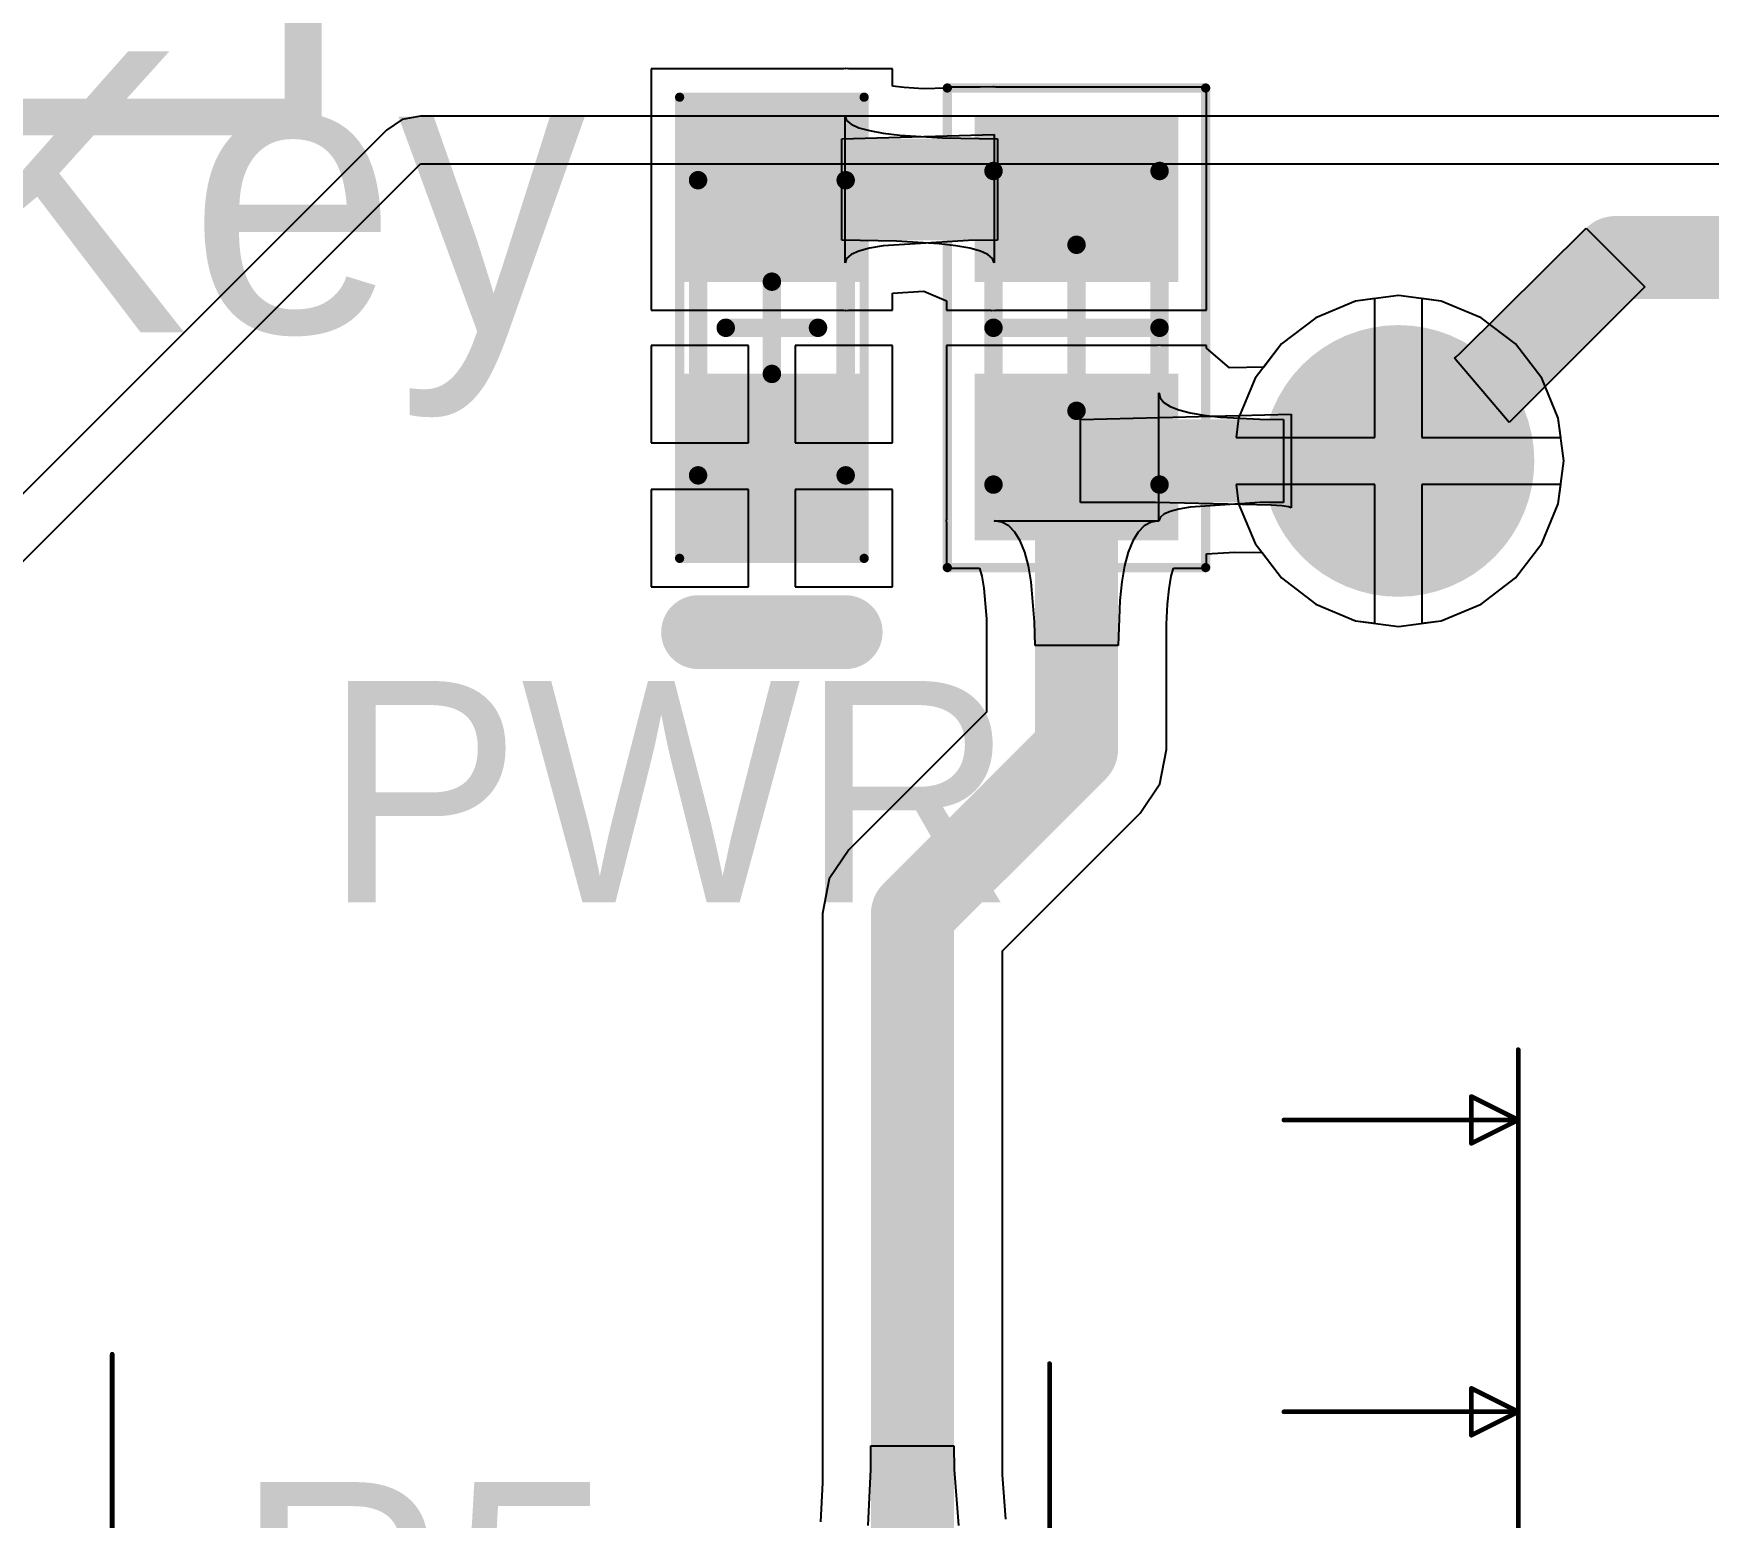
# Model space of a CAD drawing. Header units: millimetres. Extents: x 38.3 to 116.8, y 314 to 397.1.
# Drawn here: x 55.82 to 64.89, y 381.03 to 389.07 of the extents above; entities that cross this region are included whole.
import ezdxf

# ---------------------------------------------------------------- set-up
doc = ezdxf.new("R2010")
doc.units = ezdxf.units.MM
for name, color, linetype in [('BottomLayer', 5, 'Continuous'), ('BottomSolder', 6, 'Continuous'), ('Mechanical13', 56, 'Continuous'), ('Mechanical15', 56, 'Continuous'), ('Mechanical7', 56, 'Continuous'), ('MultiLayer', 9, 'Continuous'), ('PadHoleLayer', 156, 'Continuous'), ('TopLayer', 1, 'Continuous'), ('TopOverlay', 2, 'Continuous'), ('TopPaste', 8, 'Continuous'), ('TopSolder', 216, 'Continuous'), ('ViaHoleLayer', 16, 'Continuous')]:
    doc.layers.add(name, color=color, linetype=linetype)

# ---------------------------------------------------------------- blocks, each defined once
blk = doc.blocks.new('RESC1608X55X25NL10T15_79')
at = {"layer": 'Mechanical13', "const_width": 0.1}
for points in [[(0.85, 0.45), (-0.85, 0.45)], [(-0.85, -0.45), (-0.85, 0.45)], [(0.85, -0.45), (0.85, 0.45)], [(0.85, -0.45), (-0.85, -0.45)]]:
    blk.add_lwpolyline(points, dxfattribs=at)
at = {"layer": 'Mechanical13', "const_width": 0.05}
for points in [[(-0.875, 0.45, 1), (-0.825, 0.45, 1)], [(-0.875, 0.45, 1), (-0.825, 0.45, 1)], [(0.825, 0.45, 1), (0.875, 0.45, 1)], [(0.825, 0.45, 1), (0.875, 0.45, 1)], [(-0.875, -0.45, 1), (-0.825, -0.45, 1)], [(-0.875, -0.45, 1), (-0.825, -0.45, 1)], [(0.825, -0.45, 1), (0.875, -0.45, 1)], [(0.825, -0.45, 1), (0.875, -0.45, 1)]]:
    blk.add_lwpolyline(points, format="xyb", close=True, dxfattribs=at)
at = {"layer": 'Mechanical15'}
for points, const_width in [([(1.3, 0.7), (-1.3, 0.7)], 0.05), ([(-1.3, -0.7), (-1.3, 0.7)], 0.05), ([(1.3, -0.7), (1.3, 0.7)], 0.05), ([(0, -0.45), (0, 0.45)], 0.1), ([(0.45, 0), (-0.45, 0)], 0.1), ([(1.3, -0.7), (-1.3, -0.7)], 0.05)]:
    blk.add_lwpolyline(points, dxfattribs=dict(at, const_width=const_width))
for points, const_width in [([(-1.3125, 0.7, 1), (-1.2875, 0.7, 1)], 0.025), ([(-1.3125, 0.7, 1), (-1.2875, 0.7, 1)], 0.025), ([(1.2875, 0.7, 1), (1.3125, 0.7, 1)], 0.025), ([(1.2875, 0.7, 1), (1.3125, 0.7, 1)], 0.025), ([(-0.025, 0.45, 1), (0.025, 0.45, 1)], 0.05), ([(-0.475, 0, 1), (-0.425, 0, 1)], 0.05), ([(0.425, 0, 1), (0.475, 0, 1)], 0.05), ([(-0.025, -0.45, 1), (0.025, -0.45, 1)], 0.05), ([(-1.3125, -0.7, 1), (-1.2875, -0.7, 1)], 0.025), ([(-1.3125, -0.7, 1), (-1.2875, -0.7, 1)], 0.025), ([(1.2875, -0.7, 1), (1.3125, -0.7, 1)], 0.025), ([(1.2875, -0.7, 1), (1.3125, -0.7, 1)], 0.025)]:
    blk.add_lwpolyline(points, format="xyb", close=True, dxfattribs=dict(at, const_width=const_width))
at = {"layer": 'TopLayer'}
for points in [[(-0.35, -0.45), (-0.35, 0.45), (-1.05, -0.45), (-1.05, 0.45)], [(1.05, -0.45), (1.05, 0.45), (0.35, -0.45), (0.35, 0.45)]]:
    blk.add_solid(points, dxfattribs=at)
at = {"layer": 'TopPaste'}
for points in [[(-0.35, -0.45), (-0.35, 0.45), (-1.05, -0.45), (-1.05, 0.45)], [(1.05, -0.45), (1.05, 0.45), (0.35, -0.45), (0.35, 0.45)]]:
    blk.add_solid(points, dxfattribs=at)
at = {"layer": 'TopSolder'}
for points in [[(-0.2484, -0.5516), (-0.2484, 0.5516), (-1.1516, -0.5516), (-1.1516, 0.5516)], [(1.1516, -0.5516), (1.1516, 0.5516), (0.2484, -0.5516), (0.2484, 0.5516)]]:
    blk.add_solid(points, dxfattribs=at)
blk = doc.blocks.new('MOLEX_KK_0022272021_88')
at = {"layer": 'BottomLayer', "const_width": 2}
for points in [[(-1.27, 0.5), (-1.27, -0.5)], [(1.27, 0.5), (1.27, -0.5)]]:
    blk.add_lwpolyline(points, dxfattribs=at)
at = {"layer": 'BottomLayer', "const_width": 1}
for points in [[(-1.77, 0.5, 1), (-0.77, 0.5, 1)], [(0.77, 0.5, 1), (1.77, 0.5, 1)], [(-1.77, -0.5, 1), (-0.77, -0.5, 1)], [(0.77, -0.5, 1), (1.77, -0.5, 1)]]:
    blk.add_lwpolyline(points, format="xyb", close=True, dxfattribs=at)
at = {"layer": 'BottomSolder', "const_width": 2.2032}
for points in [[(-1.27, 0.5), (-1.27, -0.5)], [(1.27, 0.5), (1.27, -0.5)]]:
    blk.add_lwpolyline(points, dxfattribs=at)
at = {"layer": 'BottomSolder', "const_width": 1.1016}
for points in [[(-1.8208, 0.5, 1), (-0.7192, 0.5, 1)], [(0.7192, 0.5, 1), (1.8208, 0.5, 1)], [(-1.8208, -0.5, 1), (-0.7192, -0.5, 1)], [(0.7192, -0.5, 1), (1.8208, -0.5, 1)]]:
    blk.add_lwpolyline(points, format="xyb", close=True, dxfattribs=at)
at = {"layer": 'Mechanical13', "const_width": 0.2}
for points in [[(-2.5402, -2.9002), (-2.5402, 2.8998)], [(-2.5402, 2.8998), (2.5398, 2.8998)], [(2.5398, -2.9002), (2.5398, 2.8998)], [(-1.524, -1.778), (1.524, -1.778)], [(-1.524, -2.9002), (-1.524, -1.778)], [(1.524, -2.9002), (1.524, -1.778)], [(-2.5402, -2.9002), (2.5398, -2.9002)]]:
    blk.add_lwpolyline(points, dxfattribs=at)
at = {"layer": 'Mechanical13', "const_width": 0.1}
for points in [[(-2.5902, 2.8998, 1), (-2.4902, 2.8998, 1)], [(-2.5902, 2.8998, 1), (-2.4902, 2.8998, 1)], [(2.4898, 2.8998, 1), (2.5898, 2.8998, 1)], [(2.4898, 2.8998, 1), (2.5898, 2.8998, 1)], [(-1.574, -1.778, 1), (-1.474, -1.778, 1)], [(-1.574, -1.778, 1), (-1.474, -1.778, 1)], [(1.474, -1.778, 1), (1.574, -1.778, 1)], [(1.474, -1.778, 1), (1.574, -1.778, 1)], [(-2.5902, -2.9002, 1), (-2.4902, -2.9002, 1)], [(-2.5902, -2.9002, 1), (-2.4902, -2.9002, 1)], [(-1.574, -2.9002, 1), (-1.474, -2.9002, 1)], [(1.474, -2.9002, 1), (1.574, -2.9002, 1)], [(2.4898, -2.9002, 1), (2.5898, -2.9002, 1)], [(2.4898, -2.9002, 1), (2.5898, -2.9002, 1)]]:
    blk.add_lwpolyline(points, format="xyb", close=True, dxfattribs=at)
at = {"layer": 'Mechanical15', "const_width": 0.2}
for points in [[(-3.302, -3.556), (-3.302, 3.556)], [(-3.302, 3.556), (3.302, 3.556)], [(3.302, -1.016), (3.302, 3.556)], [(0, -0.508), (0, 0.508)], [(-0.508, 0), (0.508, 0)], [(3.302, -3.556), (3.302, -1.016)], [(-3.302, -3.556), (-1.016, -3.556)], [(-1.016, -3.556), (3.302, -3.556)]]:
    blk.add_lwpolyline(points, dxfattribs=at)
at = {"layer": 'Mechanical15', "const_width": 0.1}
for points in [[(-3.352, 3.556, 1), (-3.252, 3.556, 1)], [(-3.352, 3.556, 1), (-3.252, 3.556, 1)], [(3.252, 3.556, 1), (3.352, 3.556, 1)], [(3.252, 3.556, 1), (3.352, 3.556, 1)], [(-0.05, 0.508, 1), (0.05, 0.508, 1)], [(-0.558, 0, 1), (-0.458, 0, 1)], [(0.458, 0, 1), (0.558, 0, 1)], [(-0.05, -0.508, 1), (0.05, -0.508, 1)], [(3.252, -1.016, 1), (3.352, -1.016, 1)], [(3.252, -1.016, 1), (3.352, -1.016, 1)], [(-3.352, -3.556, 1), (-3.252, -3.556, 1)], [(-3.352, -3.556, 1), (-3.252, -3.556, 1)], [(-1.066, -3.556, 1), (-0.966, -3.556, 1)], [(-1.066, -3.556, 1), (-0.966, -3.556, 1)], [(3.252, -3.556, 1), (3.352, -3.556, 1)], [(3.252, -3.556, 1), (3.352, -3.556, 1)]]:
    blk.add_lwpolyline(points, format="xyb", close=True, dxfattribs=at)
at = {"layer": 'MultiLayer', "const_width": 2}
for points in [[(-1.27, 0.5), (-1.27, -0.5)], [(1.27, 0.5), (1.27, -0.5)]]:
    blk.add_lwpolyline(points, dxfattribs=at)
at = {"layer": 'MultiLayer', "const_width": 1}
for points in [[(-1.77, 0.5, 1), (-0.77, 0.5, 1)], [(0.77, 0.5, 1), (1.77, 0.5, 1)], [(-1.77, -0.5, 1), (-0.77, -0.5, 1)], [(0.77, -0.5, 1), (1.77, -0.5, 1)]]:
    blk.add_lwpolyline(points, format="xyb", close=True, dxfattribs=at)
at = {"layer": 'PadHoleLayer', "const_width": 0.6}
for points in [[(-1.57, 0, 1), (-0.97, 0, 1)], [(0.97, 0, 1), (1.57, 0, 1)]]:
    blk.add_lwpolyline(points, format="xyb", close=True, dxfattribs=at)
at = {"layer": 'TopLayer', "const_width": 2}
for points in [[(-1.27, 0.5), (-1.27, -0.5)], [(1.27, 0.5), (1.27, -0.5)]]:
    blk.add_lwpolyline(points, dxfattribs=at)
at = {"layer": 'TopLayer', "const_width": 1}
for points in [[(-1.77, 0.5, 1), (-0.77, 0.5, 1)], [(0.77, 0.5, 1), (1.77, 0.5, 1)], [(-1.77, -0.5, 1), (-0.77, -0.5, 1)], [(0.77, -0.5, 1), (1.77, -0.5, 1)]]:
    blk.add_lwpolyline(points, format="xyb", close=True, dxfattribs=at)
at = {"layer": 'TopOverlay', "const_width": 0.2}
for points in [[(-2.54, -2.794), (-2.54, 2.794)], [(-2.54, 2.794), (2.54, 2.794)], [(2.54, -2.794), (2.54, 2.794)], [(-1.524, -2.286), (1.524, -2.286)], [(-1.524, -2.794), (-1.524, -2.286)], [(1.524, -2.794), (1.524, -2.286)], [(-2.54, -2.794), (2.54, -2.794)]]:
    blk.add_lwpolyline(points, dxfattribs=at)
at = {"layer": 'TopOverlay', "const_width": 0.1}
for points in [[(-2.59, 2.794, 1), (-2.49, 2.794, 1)], [(-2.59, 2.794, 1), (-2.49, 2.794, 1)], [(2.49, 2.794, 1), (2.59, 2.794, 1)], [(2.49, 2.794, 1), (2.59, 2.794, 1)], [(-1.574, -2.286, 1), (-1.474, -2.286, 1)], [(-1.574, -2.286, 1), (-1.474, -2.286, 1)], [(1.474, -2.286, 1), (1.574, -2.286, 1)], [(1.474, -2.286, 1), (1.574, -2.286, 1)], [(-2.59, -2.794, 1), (-2.49, -2.794, 1)], [(-2.59, -2.794, 1), (-2.49, -2.794, 1)], [(-1.574, -2.794, 1), (-1.474, -2.794, 1)], [(1.474, -2.794, 1), (1.574, -2.794, 1)], [(2.49, -2.794, 1), (2.59, -2.794, 1)], [(2.49, -2.794, 1), (2.59, -2.794, 1)]]:
    blk.add_lwpolyline(points, format="xyb", close=True, dxfattribs=at)
at = {"layer": 'TopSolder', "const_width": 2.2032}
for points in [[(-1.27, 0.5), (-1.27, -0.5)], [(1.27, 0.5), (1.27, -0.5)]]:
    blk.add_lwpolyline(points, dxfattribs=at)
at = {"layer": 'TopSolder', "const_width": 1.1016}
for points in [[(-1.8208, 0.5, 1), (-0.7192, 0.5, 1)], [(0.7192, 0.5, 1), (1.8208, 0.5, 1)], [(-1.8208, -0.5, 1), (-0.7192, -0.5, 1)], [(0.7192, -0.5, 1), (1.8208, -0.5, 1)]]:
    blk.add_lwpolyline(points, format="xyb", close=True, dxfattribs=at)
blk = doc.blocks.new('EVRL_0603_2_V_92')
at = {"layer": 'Mechanical13', "const_width": 0.1}
for points in [[(0.8, 0.4), (-0.8, 0.4)], [(-0.8, -0.4), (-0.8, 0.4)], [(0.8, -0.4), (0.8, 0.4)], [(0.8, -0.4), (-0.8, -0.4)]]:
    blk.add_lwpolyline(points, dxfattribs=at)
at = {"layer": 'Mechanical13', "const_width": 0.05}
for points in [[(-0.825, 0.4, 1), (-0.775, 0.4, 1)], [(-0.825, 0.4, 1), (-0.775, 0.4, 1)], [(0.775, 0.4, 1), (0.825, 0.4, 1)], [(0.775, 0.4, 1), (0.825, 0.4, 1)], [(-0.825, -0.4, 1), (-0.775, -0.4, 1)], [(-0.825, -0.4, 1), (-0.775, -0.4, 1)], [(0.775, -0.4, 1), (0.825, -0.4, 1)], [(0.775, -0.4, 1), (0.825, -0.4, 1)]]:
    blk.add_lwpolyline(points, format="xyb", close=True, dxfattribs=at)
at = {"layer": 'Mechanical15'}
for points, const_width in [([(1.25, 0.5), (-1.25, 0.5)], 0.05), ([(-1.25, -0.5), (-1.25, 0.5)], 0.05), ([(1.25, -0.5), (1.25, 0.5)], 0.05), ([(0, -0.25), (0, 0.25)], 0.1), ([(0.25, 0), (-0.25, 0)], 0.1), ([(1.25, -0.5), (-1.25, -0.5)], 0.05)]:
    blk.add_lwpolyline(points, dxfattribs=dict(at, const_width=const_width))
for points, const_width in [([(-1.2625, 0.5, 1), (-1.2375, 0.5, 1)], 0.025), ([(-1.2625, 0.5, 1), (-1.2375, 0.5, 1)], 0.025), ([(1.2375, 0.5, 1), (1.2625, 0.5, 1)], 0.025), ([(1.2375, 0.5, 1), (1.2625, 0.5, 1)], 0.025), ([(-0.025, 0.25, 1), (0.025, 0.25, 1)], 0.05), ([(-0.275, 0, 1), (-0.225, 0, 1)], 0.05), ([(0.225, 0, 1), (0.275, 0, 1)], 0.05), ([(-0.025, -0.25, 1), (0.025, -0.25, 1)], 0.05), ([(-1.2625, -0.5, 1), (-1.2375, -0.5, 1)], 0.025), ([(-1.2625, -0.5, 1), (-1.2375, -0.5, 1)], 0.025), ([(1.2375, -0.5, 1), (1.2625, -0.5, 1)], 0.025), ([(1.2375, -0.5, 1), (1.2625, -0.5, 1)], 0.025)]:
    blk.add_lwpolyline(points, format="xyb", close=True, dxfattribs=dict(at, const_width=const_width))
at = {"layer": 'TopLayer'}
for points in [[(-1.15, -0.4), (-0.35, -0.4), (-1.15, 0.4), (-0.35, 0.4)], [(0.35, -0.4), (1.15, -0.4), (0.35, 0.4), (1.15, 0.4)]]:
    blk.add_solid(points, dxfattribs=at)
at = {"layer": 'TopOverlay', "const_width": 0.4}
blk.add_lwpolyline([(1.65, -0.4), (1.65, 0.4)], dxfattribs=at)
at = {"layer": 'TopOverlay', "const_width": 0.2}
for points in [[(1.55, 0.4, 1), (1.75, 0.4, 1)], [(1.55, -0.4, 1), (1.75, -0.4, 1)]]:
    blk.add_lwpolyline(points, format="xyb", close=True, dxfattribs=at)
at = {"layer": 'TopPaste'}
for points in [[(-1.15, -0.4), (-0.35, -0.4), (-1.15, 0.4), (-0.35, 0.4)], [(0.35, -0.4), (1.15, -0.4), (0.35, 0.4), (1.15, 0.4)]]:
    blk.add_solid(points, dxfattribs=at)
at = {"layer": 'TopSolder'}
for points in [[(-1.2516, -0.5016), (-0.2484, -0.5016), (-1.2516, 0.5016), (-0.2484, 0.5016)], [(0.2484, -0.5016), (1.2516, -0.5016), (0.2484, 0.5016), (1.2516, 0.5016)]]:
    blk.add_solid(points, dxfattribs=at)
blk = doc.blocks.new('LED_19_217_GHC_YR1S2_3T_EVE_93')
at = {"layer": 'Mechanical7', "const_width": 0.0254}
for points in [[(0.8001, 0), (0.8001, -3.3274)], [(3.3401, -0.3556), (3.3401, -1.6256)], [(8.4201, -0.4064), (8.4201, -1.6764)], [(1.0541, -2.8194), (0.8001, -2.9464)], [(1.0541, -2.8194), (1.0541, -3.0734)], [(1.0541, -3.0734), (0.8001, -2.9464)], [(2.0701, -2.9464), (0.8001, -2.9464)]]:
    blk.add_lwpolyline(points, dxfattribs=at)
at = {"layer": 'Mechanical7', "const_width": 0.0127}
for points in [[(3.33375, -1.6256, 1), (3.34645, -1.6256, 1)], [(8.41375, -1.6764, 1), (8.42645, -1.6764, 1)], [(1.04775, -2.8194, 1), (1.06045, -2.8194, 1)], [(1.04775, -2.8194, 1), (1.06045, -2.8194, 1)], [(0.79375, -2.9464, 1), (0.80645, -2.9464, 1)], [(0.79375, -2.9464, 1), (0.80645, -2.9464, 1)], [(0.79375, -2.9464, 1), (0.80645, -2.9464, 1)], [(2.06375, -2.9464, 1), (2.07645, -2.9464, 1)], [(1.04775, -3.0734, 1), (1.06045, -3.0734, 1)], [(1.04775, -3.0734, 1), (1.06045, -3.0734, 1)], [(0.79375, -3.3274, 1), (0.80645, -3.3274, 1)]]:
    blk.add_lwpolyline(points, format="xyb", close=True, dxfattribs=at)
blk = doc.blocks.new('LED_19_217_GHC_YR1S2_3T_EVE_94')
at = {"layer": 'Mechanical7', "const_width": 0.0254}
for points in [[(0.8001, 0), (0.8001, -3.3274)], [(1.0541, -2.8194), (0.8001, -2.9464)], [(1.0541, -2.8194), (1.0541, -3.0734)], [(1.0541, -3.0734), (0.8001, -2.9464)], [(2.0701, -2.9464), (0.8001, -2.9464)]]:
    blk.add_lwpolyline(points, dxfattribs=at)
at = {"layer": 'Mechanical7', "const_width": 0.0127}
for points in [[(1.04775, -2.8194, 1), (1.06045, -2.8194, 1)], [(1.04775, -2.8194, 1), (1.06045, -2.8194, 1)], [(0.79375, -2.9464, 1), (0.80645, -2.9464, 1)], [(0.79375, -2.9464, 1), (0.80645, -2.9464, 1)], [(0.79375, -2.9464, 1), (0.80645, -2.9464, 1)], [(2.06375, -2.9464, 1), (2.07645, -2.9464, 1)], [(1.04775, -3.0734, 1), (1.06045, -3.0734, 1)], [(1.04775, -3.0734, 1), (1.06045, -3.0734, 1)], [(0.79375, -3.3274, 1), (0.80645, -3.3274, 1)]]:
    blk.add_lwpolyline(points, format="xyb", close=True, dxfattribs=at)

msp = doc.modelspace()

# ---------------------------------------------------------------- linework, layer by layer
at = {"layer": 'BottomLayer'}
for p, q in [((57.912, 388.625), (57.8129, 388.6053)), ((70.866, 388.625), (57.912, 388.625)), ((57.7289, 388.5491), (49.6009, 380.4211)), ((57.8129, 388.6053), (57.7289, 388.5491)), ((49.784, 380.238), (57.912, 388.366)), ((57.912, 388.366), (70.866, 388.366)), ((63.547, 387.3397), (64.2299, 388.0171)), ((64.2299, 388.0171), (64.5481, 387.6989)), ((62.9804, 387.6213), (62.7641, 387.5317)), ((63.0855, 387.6351), (62.9804, 387.6213)), ((63.0855, 386.8822), (63.0855, 387.6351)), ((63.4445, 387.6213), (63.3395, 387.6351)), ((63.3395, 387.6351), (63.3395, 386.8822)), ((63.6608, 387.5317), (63.4445, 387.6213)), ((64.5481, 387.6989), (63.8121, 386.9641)), ((62.7641, 387.5317), (62.5784, 387.3892)), ((63.8465, 387.3892), (63.6608, 387.5317)), ((62.5784, 387.3892), (62.4359, 387.2035)), ((63.5248, 387.319), (63.547, 387.3397)), ((63.989, 387.2035), (63.8465, 387.3892)), ((63.5167, 387.3125), (63.5248, 387.319)), ((63.8121, 386.9641), (63.5167, 387.3125)), ((62.4359, 387.2035), (62.3464, 386.9872)), ((64.0786, 386.9872), (63.989, 387.2035)), ((62.3464, 386.9872), (62.3325, 386.8822)), ((64.0924, 386.8822), (64.0786, 386.9872)), ((62.3325, 386.8822), (63.0855, 386.8822)), ((63.3395, 386.8822), (64.0924, 386.8822)), ((63.0855, 386.6282), (62.3325, 386.6282)), ((62.3325, 386.6282), (62.3464, 386.5231)), ((63.0855, 385.8752), (63.0855, 386.6282)), ((64.0924, 386.6282), (63.3395, 386.6282)), ((63.3395, 386.6282), (63.3395, 385.8752)), ((64.0786, 386.5231), (64.0924, 386.6282)), ((62.3464, 386.5231), (62.4359, 386.3068)), ((63.989, 386.3068), (64.0786, 386.5231)), ((62.4359, 386.3068), (62.5784, 386.1211)), ((63.8465, 386.1211), (63.989, 386.3068)), ((62.5784, 386.1211), (62.7641, 385.9786)), ((63.6608, 385.9786), (63.8465, 386.1211)), ((62.7641, 385.9786), (62.9804, 385.889)), ((63.4445, 385.889), (63.6608, 385.9786)), ((62.9804, 385.889), (63.0855, 385.8752)), ((63.3395, 385.8752), (63.4445, 385.889))]:
    msp.add_line(p, q, dxfattribs=at)
at = {"layer": 'BottomLayer', "const_width": 0.45}
for points in [[(63.373, 386.842), (64.389, 387.858)], [(64.389, 387.858), (72.644, 387.858)], [(63.1256, 386.842), (63.373, 386.842)], [(63.1256, 386.842), (63.2125, 386.7552)]]:
    msp.add_lwpolyline(points, dxfattribs=at)
at = {"layer": 'BottomLayer'}
for points, const_width in [([(64.2765, 387.858, 1), (64.5015, 387.858, 1)], 0.225), ([(64.2765, 387.858, 1), (64.5015, 387.858, 1)], 0.225), ([(62.895, 386.7552, 1), (63.53, 386.7552, 1)], 0.635), ([(63.0131, 386.842, 1), (63.2381, 386.842, 1)], 0.225), ([(63.0131, 386.842, 1), (63.2381, 386.842, 1)], 0.225), ([(63.2605, 386.842, 1), (63.4855, 386.842, 1)], 0.225), ([(63.2605, 386.842, 1), (63.4855, 386.842, 1)], 0.225), ([(63.1, 386.7552, 1), (63.325, 386.7552, 1)], 0.225)]:
    msp.add_lwpolyline(points, format="xyb", close=True, dxfattribs=dict(at, const_width=const_width))
at = {"layer": 'BottomSolder', "const_width": 0.7366}
msp.add_lwpolyline([(62.8442, 386.7552, 1), (63.5808, 386.7552, 1)], format="xyb", close=True, dxfattribs=at)
at = {"layer": 'MultiLayer', "const_width": 0.635}
msp.add_lwpolyline([(62.895, 386.7552, 1), (63.53, 386.7552, 1)], format="xyb", close=True, dxfattribs=at)
at = {"layer": 'TopLayer'}
for p, q in [((60.214, 388.8829), (60.2043, 388.881)), ((60.2205, 388.8816), (60.214, 388.8829)), ((60.2271, 388.8826), (60.2205, 388.8816)), ((60.2334, 388.881), (60.2271, 388.8826)), ((60.2043, 388.881), (59.163, 388.881)), ((59.163, 388.881), (59.163, 387.573)), ((60.471, 388.881), (60.2334, 388.881)), ((60.471, 388.7872), (60.471, 388.881)), ((60.5347, 388.7795), (60.471, 388.7872)), ((60.6395, 388.7729), (60.5347, 388.7795)), ((60.764, 388.7762), (60.6395, 388.7729)), ((60.9451, 388.781), (60.764, 388.781)), ((60.764, 388.781), (60.764, 388.7762)), ((61.0142, 388.7828), (60.9451, 388.781)), ((61.0176, 388.7822), (61.0142, 388.7828)), ((61.021, 388.7829), (61.0176, 388.7822)), ((61.0307, 388.781), (61.021, 388.7829)), ((62.172, 388.781), (61.0307, 388.781)), ((62.172, 387.573), (62.172, 388.781)), ((60.214, 387.83), (60.214, 388.624)), ((60.214, 388.624), (60.2222, 388.6008)), ((60.196, 388.502), (61.021, 388.524)), ((60.2222, 388.6008), (60.247, 388.5801)), ((60.247, 388.5801), (60.2882, 388.5618)), ((60.2882, 388.5618), (60.3459, 388.5459)), ((60.3459, 388.5459), (60.4202, 388.5325)), ((60.4202, 388.5325), (60.511, 388.5215)), ((60.511, 388.5215), (60.742, 388.5069)), ((61.021, 388.524), (61.021, 387.83)), ((60.196, 387.952), (60.196, 388.502)), ((60.742, 388.5069), (61.0389, 388.502)), ((61.0389, 388.502), (61.0389, 387.952)), ((60.493, 387.9471), (60.196, 387.952)), ((60.2882, 387.8922), (60.247, 387.874)), ((60.3459, 387.9081), (60.2882, 387.8922)), ((60.4202, 387.9215), (60.3459, 387.9081)), ((60.8822, 387.9508), (60.4202, 387.9215)), ((60.724, 387.9325), (60.493, 387.9471)), ((60.8148, 387.9215), (60.724, 387.9325)), ((60.8891, 387.9081), (60.8148, 387.9215)), ((61.0389, 387.952), (60.8822, 387.9508)), ((60.9468, 387.8922), (60.8891, 387.9081)), ((60.988, 387.874), (60.9468, 387.8922)), ((60.2222, 387.8532), (60.214, 387.83)), ((60.247, 387.874), (60.2222, 387.8532)), ((61.0128, 387.8532), (60.988, 387.874)), ((61.021, 387.83), (61.0128, 387.8532)), ((60.471, 387.6652), (60.6408, 387.676)), ((60.471, 387.573), (60.471, 387.6652)), ((60.6408, 387.676), (60.764, 387.6223)), ((60.764, 387.6223), (60.764, 387.573)), ((62.9804, 387.6213), (62.7641, 387.5317)), ((63.2125, 387.6518), (62.9804, 387.6213)), ((63.4445, 387.6213), (63.2125, 387.6518)), ((63.6608, 387.5317), (63.4445, 387.6213)), ((59.163, 387.573), (60.2043, 387.573)), ((60.2043, 387.573), (60.214, 387.5711)), ((60.214, 387.5711), (60.2205, 387.5724)), ((60.2205, 387.5724), (60.2271, 387.5714)), ((60.2271, 387.5714), (60.2334, 387.573)), ((60.2334, 387.573), (60.471, 387.573)), ((60.764, 387.573), (61.0016, 387.573)), ((61.0016, 387.573), (61.0079, 387.5714)), ((61.0079, 387.5714), (61.0145, 387.5724)), ((61.0145, 387.5724), (61.021, 387.5711)), ((61.021, 387.5711), (61.0307, 387.573)), ((61.0307, 387.573), (62.172, 387.573)), ((62.7641, 387.5317), (62.5784, 387.3892)), ((63.8465, 387.3892), (63.6608, 387.5317)), ((59.69, 387.381), (59.163, 387.381)), ((59.163, 387.381), (59.163, 386.854)), ((59.69, 386.854), (59.69, 387.381)), ((60.471, 387.381), (59.944, 387.381)), ((59.944, 387.381), (59.944, 386.854)), ((60.471, 386.854), (60.471, 387.381)), ((61.9053, 387.381), (60.764, 387.381)), ((60.764, 387.381), (60.764, 386.4397)), ((61.915, 387.3829), (61.9053, 387.381)), ((61.9246, 387.381), (61.915, 387.3829)), ((62.172, 387.381), (61.9246, 387.381)), ((62.172, 387.3674), (62.172, 387.381)), ((62.2973, 387.2596), (62.172, 387.3674)), ((62.5784, 387.3892), (62.4826, 387.2643)), ((63.989, 387.2035), (63.8465, 387.3892)), ((62.4826, 387.2643), (62.2973, 387.2596)), ((64.0786, 386.9872), (63.989, 387.2035)), ((61.915, 386.4301), (61.915, 387.124)), ((61.915, 387.124), (61.9217, 387.0966)), ((61.9217, 387.0966), (61.942, 387.0722)), ((61.942, 387.0722), (61.9757, 387.0506)), ((61.4898, 386.9802), (62.6304, 387.0089)), ((61.4898, 386.5302), (61.4898, 386.9802)), ((61.9757, 387.0506), (62.023, 387.0319)), ((62.023, 387.0319), (62.0837, 387.0161)), ((62.0837, 387.0161), (62.158, 387.0032)), ((62.158, 387.0032), (62.2457, 386.9931)), ((62.2457, 386.9931), (62.4617, 386.9816)), ((62.4617, 386.9816), (62.5899, 386.9802)), ((62.5899, 386.9802), (62.5899, 386.5302)), ((62.6304, 387.0089), (62.6304, 386.5014)), ((64.1091, 386.7552), (64.0786, 386.9872)), ((59.163, 386.854), (59.69, 386.854)), ((59.944, 386.854), (60.471, 386.854)), ((64.0786, 386.5231), (64.1091, 386.7552)), ((59.69, 386.6), (59.163, 386.6)), ((59.163, 386.6), (59.163, 386.073)), ((59.69, 386.073), (59.69, 386.6)), ((60.471, 386.6), (59.944, 386.6)), ((59.944, 386.6), (59.944, 386.073)), ((60.471, 386.073), (60.471, 386.6)), ((61.8964, 386.529), (61.4898, 386.5302)), ((62.5225, 386.5161), (61.8964, 386.529)), ((62.4617, 386.5292), (62.0837, 386.5051)), ((62.5899, 386.5302), (62.4617, 386.5292)), ((63.989, 386.3068), (64.0786, 386.5231)), ((60.764, 386.4397), (60.7621, 386.4301)), ((61.9217, 386.4491), (61.915, 386.4301)), ((61.942, 386.4661), (61.9217, 386.4491)), ((61.9757, 386.4811), (61.942, 386.4661)), ((62.023, 386.4941), (61.9757, 386.4811)), ((62.0837, 386.5051), (62.023, 386.4941)), ((62.5808, 386.5117), (62.5225, 386.5161)), ((62.6167, 386.5068), (62.5808, 386.5117)), ((62.6304, 386.5014), (62.6167, 386.5068)), ((60.7621, 386.4301), (60.764, 386.4204)), ((60.764, 386.4204), (60.764, 386.173)), ((61.0632, 386.4233), (61.021, 386.4301)), ((61.021, 386.4301), (61.915, 386.4301)), ((61.101, 386.403), (61.0632, 386.4233)), ((61.1342, 386.3693), (61.101, 386.403)), ((61.1631, 386.322), (61.1342, 386.3693)), ((61.8018, 386.3693), (61.7729, 386.322)), ((61.835, 386.403), (61.8018, 386.3693)), ((61.8728, 386.4233), (61.835, 386.403)), ((61.915, 386.4301), (61.8728, 386.4233)), ((61.1875, 386.2613), (61.1631, 386.322)), ((61.2075, 386.1871), (61.1875, 386.2613)), ((61.7485, 386.2613), (61.7285, 386.1871)), ((61.7729, 386.322), (61.7485, 386.2613)), ((62.172, 386.2512), (62.3267, 386.2611)), ((62.172, 386.173), (62.172, 386.2512)), ((62.3267, 386.2611), (62.4734, 386.258)), ((62.4734, 386.258), (62.5784, 386.1211)), ((63.8465, 386.1211), (63.989, 386.3068)), ((60.764, 386.173), (60.9431, 386.173)), ((60.9431, 386.173), (60.9545, 386.1307)), ((61.223, 386.0993), (61.2075, 386.1871)), ((61.7285, 386.1871), (61.713, 386.0993)), ((61.9815, 386.1307), (61.9929, 386.173)), ((61.9929, 386.173), (62.172, 386.173)), ((59.163, 386.073), (59.69, 386.073)), ((59.944, 386.073), (60.471, 386.073)), ((60.9545, 386.1307), (60.9659, 386.066)), ((61.2408, 385.8833), (61.223, 386.0993)), ((61.713, 386.0993), (61.7019, 385.9981)), ((61.9695, 386.0626), (61.9815, 386.1307)), ((62.5784, 386.1211), (62.7641, 385.9786)), ((63.6608, 385.9786), (63.8465, 386.1211)), ((60.9659, 386.066), (60.9796, 385.8993)), ((61.7019, 385.9981), (61.693, 385.7551)), ((61.9564, 385.871), (61.9603, 385.9792)), ((61.9603, 385.9792), (61.9695, 386.0626)), ((62.7641, 385.9786), (62.9804, 385.889)), ((63.4445, 385.889), (63.6608, 385.9786)), ((60.9796, 385.8993), (60.9796, 385.3933)), ((62.9804, 385.889), (63.2125, 385.8585)), ((63.2125, 385.8585), (63.4445, 385.889)), ((61.243, 385.7551), (61.2408, 385.8833)), ((61.9564, 385.191), (61.9564, 385.871)), ((61.693, 385.7551), (61.243, 385.7551)), ((60.9796, 385.3933), (60.2337, 384.6473)), ((61.9192, 385.0041), (61.9564, 385.191)), ((61.8133, 384.8457), (61.9192, 385.0041)), ((61.0674, 384.0997), (61.8133, 384.8457)), ((60.2337, 384.6473), (60.1278, 384.4889)), ((60.1278, 384.4889), (60.0906, 384.302)), ((60.0906, 384.302), (60.0906, 381.2153)), ((61.0674, 381.2596), (61.0674, 384.0997)), ((60.3531, 381.2878), (60.354, 381.4161)), ((60.354, 381.4161), (60.804, 381.4161)), ((60.804, 381.4161), (60.8055, 381.2878)), ((60.3395, 380.9841), (60.3531, 381.2878)), ((60.8055, 381.2878), (60.8285, 380.9841)), ((61.0857, 381.0176), (61.0674, 381.2596)), ((60.0906, 381.2153), (60.0812, 381.004))]:
    msp.add_line(p, q, dxfattribs=at)
for points, const_width in [([(59.817, 388.227), (61.418, 388.227)], 0.55), ([(61.468, 385.191), (61.468, 386.777)], 0.45), ([(61.468, 386.777), (61.4898, 386.7552)], 0.45), ([(61.4898, 386.7552), (63.2125, 386.7552)], 0.45), ([(60.579, 384.302), (61.468, 385.191)], 0.45), ([(60.579, 380.2941), (60.579, 384.302)], 0.45)]:
    msp.add_lwpolyline(points, dxfattribs=dict(at, const_width=const_width))
for points, const_width in [([(59.6795, 388.227, 1), (59.9545, 388.227, 1)], 0.275), ([(61.2805, 388.227, 1), (61.5555, 388.227, 1)], 0.275), ([(62.895, 386.7552, 1), (63.53, 386.7552, 1)], 0.635), ([(61.3555, 386.777, 1), (61.5805, 386.777, 1)], 0.225), ([(61.3555, 386.777, 1), (61.5805, 386.777, 1)], 0.225), ([(61.3773, 386.7552, 1), (61.6023, 386.7552, 1)], 0.225), ([(61.3773, 386.7552, 1), (61.6023, 386.7552, 1)], 0.225), ([(63.1, 386.7552, 1), (63.325, 386.7552, 1)], 0.225), ([(61.3555, 385.191, 1), (61.5805, 385.191, 1)], 0.225), ([(61.3555, 385.191, 1), (61.5805, 385.191, 1)], 0.225), ([(60.4665, 384.302, 1), (60.6915, 384.302, 1)], 0.225), ([(60.4665, 384.302, 1), (60.6915, 384.302, 1)], 0.225)]:
    msp.add_lwpolyline(points, format="xyb", close=True, dxfattribs=dict(at, const_width=const_width))
at = {"layer": 'TopSolder', "const_width": 0.7366}
msp.add_lwpolyline([(62.8442, 386.7552, 1), (63.5808, 386.7552, 1)], format="xyb", close=True, dxfattribs=at)
at = {"layer": 'ViaHoleLayer', "const_width": 0.3556}
msp.add_lwpolyline([(63.0347, 386.7552, 1), (63.3903, 386.7552, 1)], format="xyb", close=True, dxfattribs=at)

# ---------------------------------------------------------------- block references
for name, p, rotation in [('MOLEX_KK_0022272021_88', (53.975, 392.176), 360), ('RESC1608X55X25NL10T15_79', (61.468, 387.477), 270), ('EVRL_0603_2_V_92', (59.817, 387.477), 270), ('LED_19_217_GHC_YR1S2_3T_EVE_93', (64.6619, 380.2361), 180), ('LED_19_217_GHC_YR1S2_3T_EVE_94', (64.6619, 378.6541), 180)]:
    msp.add_blockref(name, p, dxfattribs=dict(rotation=rotation))

# ---------------------------------------------------------------- texts
at = {"layer": 'TopOverlay'}
for s, height, p in [('CW Key', 1.524, (51.334, 387.452)), ('R5', 1.2, (56.9123, 380.0192))]:
    msp.add_text(s, height=height, dxfattribs=at).set_placement(p)
msp.add_text('PWR', height=1.2, rotation=360, dxfattribs=at).set_placement((57.388, 384.362))

doc.saveas('drawing.dxf')
